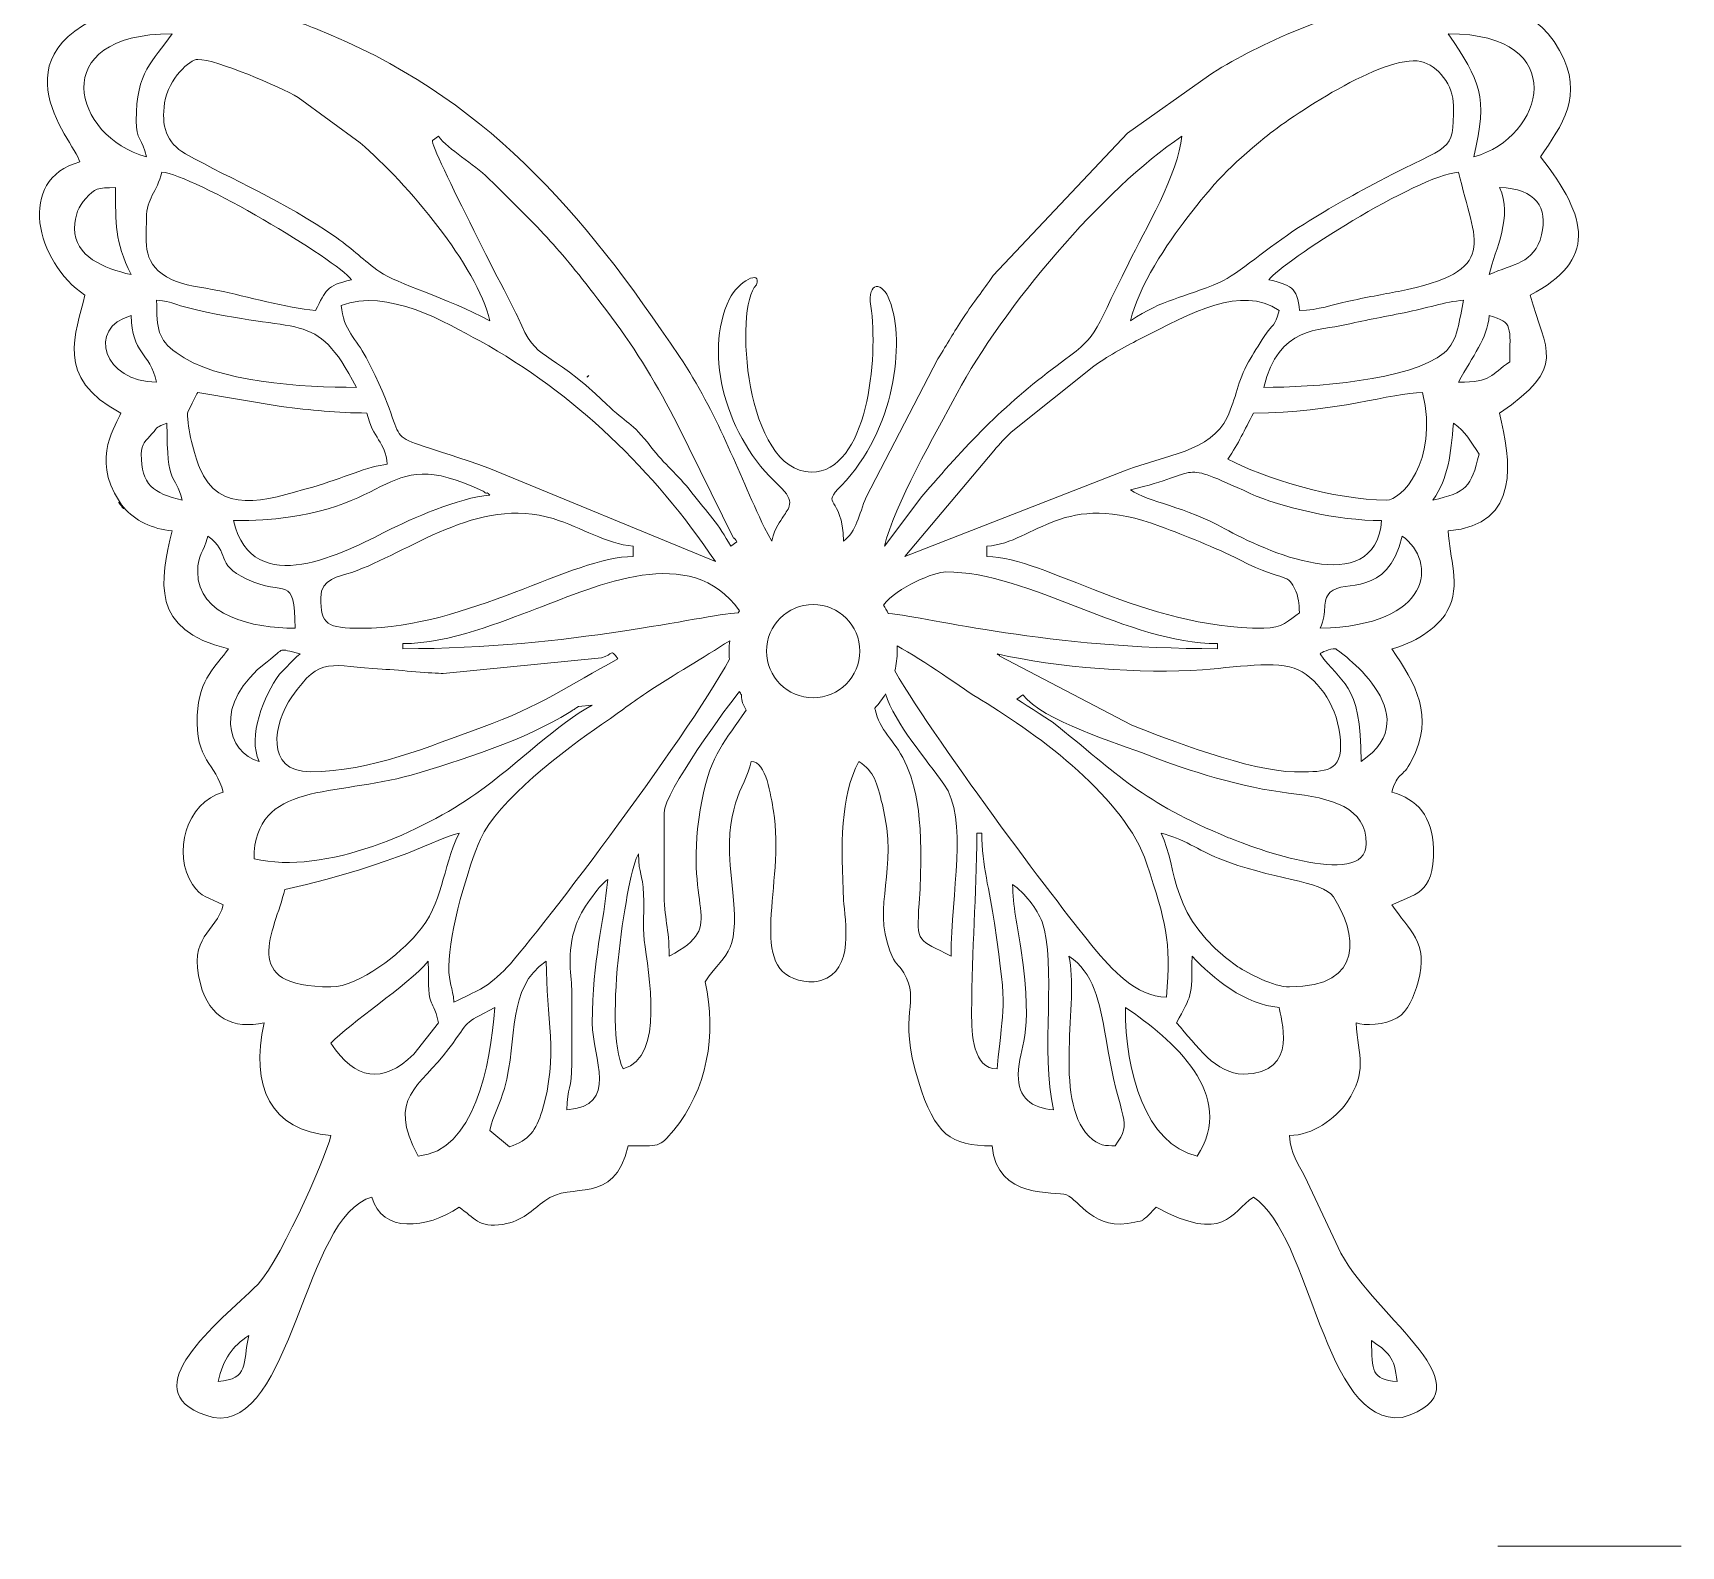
# Model space of a CAD drawing. Header units: centimetres. Extents: x -21.3 to 21.2, y -15.2 to 14.8.
# Drawn here: x 10.57 to 21, y 0 to 9.58 of the extents above; entities that cross this region are included whole.
import ezdxf

# ---------------------------------------------------------------- set-up
doc = ezdxf.new("R2010")
doc.units = ezdxf.units.CM
doc.header["$MEASUREMENT"] = 0
doc.layers.add('layer 1', color=7, linetype='Continuous')

msp = doc.modelspace()

# ---------------------------------------------------------------- linework, layer by layer
at = {"layer": 'layer 1', "color": 250, "lineweight": 9}
for points, knots in [([(10.90074, 7.91634), (10.84447, 7.67482), (10.70385, 7.39474), (11.12775, 7.17044), (11.12775, 7.17044), (11.10858, 7.0986), (10.93196, 6.89508), (11.11891, 6.6103), (11.11891, 6.6103), (11.20403, 6.48062), (11.05342, 6.68283), (11.146, 6.57251), (11.146, 6.57251), (11.21387, 6.49161), (11.33047, 6.43466), (11.45206, 6.42454), (11.45206, 6.42454), (11.3791, 6.11136), (11.3092, 5.79504), (11.8088, 5.67864), (11.8088, 5.67864), (11.73414, 5.56716), (11.6221, 5.49728), (11.61107, 5.25666), (11.61107, 5.25666), (11.59815, 4.975), (11.72763, 4.95311), (11.77637, 4.77059), (11.77637, 4.77059), (11.53813, 4.70698), (11.45386, 4.37951), (11.58119, 4.18644), (11.58119, 4.18644), (11.6362, 4.10302), (11.68624, 4.10481), (11.77637, 4.05712), (11.77637, 4.05712), (11.72958, 3.88193), (11.55078, 3.86075), (11.63142, 3.55716), (11.63142, 3.55716), (11.68966, 3.3379), (11.83923, 3.26959), (12.03581, 3.31122), (12.03581, 3.31122), (11.94209, 2.90893), (12.07898, 2.62924), (12.4574, 2.59775), (12.4574, 2.59775), (12.42229, 2.44702), (12.10618, 1.73684), (11.9683, 1.62952), (11.9683, 1.62952), (11.69848, 1.37612), (11.18208, 0.95269), (11.7115, 0.81408), (11.7115, 0.81408), (12.2101, 0.72941), (12.28471, 2.0932), (12.71684, 2.20858), (12.71684, 2.20858), (12.77839, 1.97809), (13.06246, 2.00598), (13.26816, 2.14373), (13.26816, 2.14373), (13.36422, 2.0794), (13.39322, 2.01037), (13.54452, 2.03571), (13.54452, 2.03571), (13.67174, 2.05701), (13.73146, 2.12636), (13.80999, 2.18564), (13.80999, 2.18564), (13.98068, 2.31454), (14.24755, 2.14306), (14.33837, 2.53289), (14.33837, 2.53289), (14.53244, 2.53289), (14.53426, 2.51859), (14.62777, 2.63265), (14.62777, 2.63265), (14.83384, 2.88396), (14.90249, 3.2373), (14.82483, 3.57066), (14.82483, 3.57066), (14.9677, 3.78403), (15.05015, 3.72618), (14.9918, 4.22393), (14.9918, 4.22393), (14.9368, 4.69308), (15.07314, 4.77817), (15.11669, 4.96517), (15.11669, 4.96517), (15.21327, 4.96517), (15.24082, 4.74678), (15.25711, 4.65153), (15.25711, 4.65153), (15.33582, 4.19142), (15.07205, 3.62973), (15.44918, 3.57536), (15.44918, 3.57536), (15.49927, 3.56813), (15.50873, 3.56632), (15.55683, 3.57974), (15.55683, 3.57974), (15.77398, 3.64035), (15.70832, 3.95843), (15.7014, 4.08828), (15.7014, 4.08828), (15.68294, 4.43506), (15.68059, 4.74378), (15.79774, 4.96517), (15.79774, 4.96517), (15.89809, 4.89797), (15.91101, 4.83398), (15.94634, 4.69215), (15.94634, 4.69215), (16.05225, 4.26692), (15.87907, 4.06208), (15.99423, 3.76716), (15.99423, 3.76716), (16.02968, 3.67638), (16.04719, 3.68467), (16.0817, 3.6272), (16.0817, 3.6272), (16.19378, 3.4406), (16.03651, 3.37953), (16.17422, 2.94181), (16.17422, 2.94181), (16.28128, 2.60152), (16.37492, 2.53289), (16.64093, 2.53289), (16.64093, 2.53289), (16.66955, 2.18882), (17.04296, 2.24815), (17.11167, 2.2219), (17.11167, 2.2219), (17.1908, 2.19168), (17.28363, 1.98919), (17.54388, 2.04879), (17.54388, 2.04879), (17.60826, 2.06353), (17.57979, 2.0567), (17.61394, 2.07831), (17.61394, 2.07831), (17.61592, 2.07957), (17.67381, 2.13908), (17.6787, 2.14373), (17.6787, 2.14373), (18.11613, 1.91227), (18.14615, 2.10899), (18.29487, 2.20858), (18.29487, 2.20858), (18.66538, 1.96049), (18.73701, 0.75587), (19.23536, 0.81408), (19.23536, 0.81408), (19.82348, 0.98515), (19.06207, 1.44444), (18.84846, 1.85412), (18.84846, 1.85412), (18.84846, 1.85412), (18.61944, 2.33856), (18.61944, 2.33856), (18.61944, 2.33856), (18.57488, 2.42668), (18.53219, 2.47403), (18.52189, 2.59775), (18.52189, 2.59775), (18.66889, 2.60102), (18.81229, 2.69993), (18.88932, 2.81406), (18.88932, 2.81406), (19.01501, 3.0003), (18.96128, 3.09728), (18.94349, 3.31122), (18.94349, 3.31122), (18.99604, 3.28951), (19.12816, 3.29921), (19.20298, 3.34265), (19.20298, 3.34265), (19.27461, 3.38424), (19.31019, 3.47697), (19.33602, 3.56973), (19.33602, 3.56973), (19.40684, 3.82409), (19.27833, 3.89609), (19.17049, 4.05712), (19.17049, 4.05712), (19.30001, 4.12566), (19.44181, 4.11488), (19.43345, 4.41342), (19.43345, 4.41342), (19.42778, 4.61597), (19.33036, 4.7279), (19.17049, 4.77059), (19.17049, 4.77059), (19.20622, 4.90437), (19.23542, 4.85276), (19.29532, 4.97009), (19.29532, 4.97009), (19.44186, 5.25711), (19.32173, 5.45279), (19.17049, 5.67864), (19.17049, 5.67864), (19.30132, 5.70912), (19.45875, 5.80534), (19.51913, 5.91378), (19.51913, 5.91378), (19.61481, 6.08561), (19.53104, 6.25357), (19.52723, 6.42454), (19.52723, 6.42454), (19.99343, 6.46333), (19.92101, 6.87227), (19.85153, 7.17044), (19.85153, 7.17044), (20.28839, 7.46298), (20.14095, 7.56118), (20.04612, 7.91634), (20.04612, 7.91634), (20.46718, 8.13912), (20.41704, 8.39998), (20.11098, 8.79196), (20.11098, 8.79196), (20.24493, 8.992), (20.39073, 9.17529), (20.23189, 9.46411), (20.23189, 9.46411), (20.04747, 9.79945), (19.79843, 9.68696), (19.62452, 9.7973), (19.62452, 9.7973), (19.62452, 9.7973), (19.30021, 9.7973), (19.30021, 9.7973), (19.30021, 9.7973), (19.30021, 9.7973), (19.11569, 9.75481), (19.11569, 9.75481), (19.11569, 9.75481), (18.76504, 9.70183), (18.29966, 9.49389), (18.00909, 9.30475), (18.00909, 9.30475), (18.00909, 9.30475), (17.49778, 8.94045), (17.49778, 8.94045), (17.49778, 8.94045), (17.49778, 8.94045), (16.64707, 8.03991), (16.64707, 8.03991), (16.64707, 8.03991), (16.57838, 7.93815), (16.52915, 7.87941), (16.45891, 7.77405), (16.45891, 7.77405), (16.39314, 7.6754), (16.36222, 7.61228), (16.29732, 7.51404), (16.29732, 7.51404), (16.29732, 7.51404), (15.84367, 6.63804), (15.84367, 6.63804), (15.84367, 6.63804), (15.79798, 6.52761), (15.78252, 6.41981), (15.70044, 6.35968), (15.70044, 6.35968), (15.69367, 6.66333), (15.54854, 6.56905), (15.68786, 6.7126), (15.68786, 6.7126), (16.02725, 7.06231), (16.09274, 7.6119), (15.99271, 7.88345), (15.99271, 7.88345), (15.95032, 8.00278), (15.84809, 8.00788), (15.87314, 7.8475), (15.87314, 7.8475), (15.92333, 7.52651), (15.85306, 6.79382), (15.49615, 6.79605), (15.49615, 6.79605), (15.08156, 6.79865), (15.00398, 7.83626), (15.14912, 7.9812), (15.14912, 7.9812), (15.18673, 8.08352), (15.03246, 8.00186), (14.97878, 7.89211), (14.97878, 7.89211), (14.80891, 7.53831), (14.96235, 7.01243), (15.29127, 6.71148), (15.29127, 6.71148), (15.40732, 6.60529), (15.34819, 6.56505), (15.32143, 6.51798), (15.32143, 6.51798), (15.30011, 6.48048), (15.26852, 6.45453), (15.24642, 6.35968), (15.24642, 6.35968), (15.24642, 6.35968), (15.20062, 6.4436), (15.20062, 6.4436), (15.20062, 6.4436), (15.02405, 6.81563), (14.90416, 7.16816), (14.66306, 7.52756), (14.66306, 7.52756), (14.04961, 8.44202), (13.42979, 9.1796), (12.36053, 9.60314), (12.36053, 9.60314), (12.25362, 9.64548), (12.14963, 9.68295), (12.02286, 9.7195), (12.02286, 9.7195), (12.02286, 9.7195), (11.75155, 9.7725), (11.75155, 9.7725), (11.75155, 9.7725), (11.69307, 9.78558), (11.72352, 9.73834), (11.70234, 9.78815), (11.70234, 9.78815), (11.69832, 9.79761), (11.68611, 9.79284), (11.67908, 9.7973), (11.67908, 9.7973), (11.67908, 9.7973), (11.32234, 9.7973), (11.32234, 9.7973), (11.32234, 9.7973), (11.32234, 9.7973), (11.27493, 9.77987), (11.27493, 9.77987), (11.27493, 9.77987), (11.26786, 9.77775), (11.2579, 9.77466), (11.2499, 9.77246), (11.2499, 9.77246), (10.2403, 9.49376), (10.83068, 8.90049), (10.86831, 8.75953), (10.86831, 8.75953), (10.46246, 8.65117), (10.59178, 8.12323), (10.90074, 7.91634)], [0, 0, 0, 0, 0.01123596, 0.01123596, 0.01123596, 0.01123596, 0.02247191, 0.02247191, 0.02247191, 0.02247191, 0.03370787, 0.03370787, 0.03370787, 0.03370787, 0.04494382, 0.04494382, 0.04494382, 0.04494382, 0.05617978, 0.05617978, 0.05617978, 0.05617978, 0.06741573, 0.06741573, 0.06741573, 0.06741573, 0.07865169, 0.07865169, 0.07865169, 0.07865169, 0.08988764, 0.08988764, 0.08988764, 0.08988764, 0.1011236, 0.1011236, 0.1011236, 0.1011236, 0.11235955, 0.11235955, 0.11235955, 0.11235955, 0.12359551, 0.12359551, 0.12359551, 0.12359551, 0.13483146, 0.13483146, 0.13483146, 0.13483146, 0.14606742, 0.14606742, 0.14606742, 0.14606742, 0.15730337, 0.15730337, 0.15730337, 0.15730337, 0.16853933, 0.16853933, 0.16853933, 0.16853933, 0.17977528, 0.17977528, 0.17977528, 0.17977528, 0.19101124, 0.19101124, 0.19101124, 0.19101124, 0.20224719, 0.20224719, 0.20224719, 0.20224719, 0.21348315, 0.21348315, 0.21348315, 0.21348315, 0.2247191, 0.2247191, 0.2247191, 0.2247191, 0.23595506, 0.23595506, 0.23595506, 0.23595506, 0.24719101, 0.24719101, 0.24719101, 0.24719101, 0.25842697, 0.25842697, 0.25842697, 0.25842697, 0.26966292, 0.26966292, 0.26966292, 0.26966292, 0.28089888, 0.28089888, 0.28089888, 0.28089888, 0.29213483, 0.29213483, 0.29213483, 0.29213483, 0.30337079, 0.30337079, 0.30337079, 0.30337079, 0.31460674, 0.31460674, 0.31460674, 0.31460674, 0.3258427, 0.3258427, 0.3258427, 0.3258427, 0.33707865, 0.33707865, 0.33707865, 0.33707865, 0.34831461, 0.34831461, 0.34831461, 0.34831461, 0.35955056, 0.35955056, 0.35955056, 0.35955056, 0.37078652, 0.37078652, 0.37078652, 0.37078652, 0.38202247, 0.38202247, 0.38202247, 0.38202247, 0.39325843, 0.39325843, 0.39325843, 0.39325843, 0.40449438, 0.40449438, 0.40449438, 0.40449438, 0.41573034, 0.41573034, 0.41573034, 0.41573034, 0.42696629, 0.42696629, 0.42696629, 0.42696629, 0.43820225, 0.43820225, 0.43820225, 0.43820225, 0.4494382, 0.4494382, 0.4494382, 0.4494382, 0.46067416, 0.46067416, 0.46067416, 0.46067416, 0.47191011, 0.47191011, 0.47191011, 0.47191011, 0.48314607, 0.48314607, 0.48314607, 0.48314607, 0.49438202, 0.49438202, 0.49438202, 0.49438202, 0.50561798, 0.50561798, 0.50561798, 0.50561798, 0.51685393, 0.51685393, 0.51685393, 0.51685393, 0.52808989, 0.52808989, 0.52808989, 0.52808989, 0.53932584, 0.53932584, 0.53932584, 0.53932584, 0.5505618, 0.5505618, 0.5505618, 0.5505618, 0.56179775, 0.56179775, 0.56179775, 0.56179775, 0.57303371, 0.57303371, 0.57303371, 0.57303371, 0.58426966, 0.58426966, 0.58426966, 0.58426966, 0.59550562, 0.59550562, 0.59550562, 0.59550562, 0.60674157, 0.60674157, 0.60674157, 0.60674157, 0.61797753, 0.61797753, 0.61797753, 0.61797753, 0.62921348, 0.62921348, 0.62921348, 0.62921348, 0.64044944, 0.64044944, 0.64044944, 0.64044944, 0.65168539, 0.65168539, 0.65168539, 0.65168539, 0.66292135, 0.66292135, 0.66292135, 0.66292135, 0.6741573, 0.6741573, 0.6741573, 0.6741573, 0.68539326, 0.68539326, 0.68539326, 0.68539326, 0.69662921, 0.69662921, 0.69662921, 0.69662921, 0.70786517, 0.70786517, 0.70786517, 0.70786517, 0.71910112, 0.71910112, 0.71910112, 0.71910112, 0.73033708, 0.73033708, 0.73033708, 0.73033708, 0.74157303, 0.74157303, 0.74157303, 0.74157303, 0.75280899, 0.75280899, 0.75280899, 0.75280899, 0.76404494, 0.76404494, 0.76404494, 0.76404494, 0.7752809, 0.7752809, 0.7752809, 0.7752809, 0.78651685, 0.78651685, 0.78651685, 0.78651685, 0.79775281, 0.79775281, 0.79775281, 0.79775281, 0.80898876, 0.80898876, 0.80898876, 0.80898876, 0.82022472, 0.82022472, 0.82022472, 0.82022472, 0.83146067, 0.83146067, 0.83146067, 0.83146067, 0.84269663, 0.84269663, 0.84269663, 0.84269663, 0.85393258, 0.85393258, 0.85393258, 0.85393258, 0.86516854, 0.86516854, 0.86516854, 0.86516854, 0.87640449, 0.87640449, 0.87640449, 0.87640449, 0.88764045, 0.88764045, 0.88764045, 0.88764045, 0.8988764, 0.8988764, 0.8988764, 0.8988764, 0.91011236, 0.91011236, 0.91011236, 0.91011236, 0.92134831, 0.92134831, 0.92134831, 0.92134831, 0.93258427, 0.93258427, 0.93258427, 0.93258427, 0.94382022, 0.94382022, 0.94382022, 0.94382022, 0.95505618, 0.95505618, 0.95505618, 0.95505618, 0.96629213, 0.96629213, 0.96629213, 0.96629213, 0.97752809, 0.97752809, 0.97752809, 0.97752809, 1, 1, 1, 1]), ([(11.28991, 8.79196), (10.82725, 8.9155), (10.64412, 9.5703), (11.45206, 9.5703), (11.45206, 9.5703), (11.33001, 9.38804), (11.22505, 9.33709), (11.22505, 9.01897), (11.22505, 9.01897), (11.22505, 8.90116), (11.26352, 8.90522), (11.28991, 8.79196)], [0, 0, 0, 0, 0.25, 0.25, 0.25, 0.25, 0.5, 0.5, 0.5, 0.5, 1, 1, 1, 1]), ([(19.68939, 8.79196), (19.77985, 9.18031), (19.73006, 9.2674), (19.52723, 9.5703), (19.52723, 9.5703), (20.31244, 9.5703), (20.1347, 8.91087), (19.68939, 8.79196)], [0, 0, 0, 0, 0.33333333, 0.33333333, 0.33333333, 0.33333333, 1, 1, 1, 1]), ([(12.49482, 8.27805), (12.13786, 8.52499), (11.84949, 8.63676), (11.53643, 8.81149), (11.53643, 8.81149), (11.41488, 8.87932), (11.38287, 8.98938), (11.40496, 9.13325), (11.40496, 9.13325), (11.42905, 9.2901), (11.56792, 9.40814), (11.61421, 9.40814), (11.61421, 9.40814), (11.73615, 9.40814), (12.12812, 9.23665), (12.24969, 9.16799), (12.24969, 9.16799), (12.24969, 9.16799), (12.64262, 8.87988), (12.64262, 8.87988), (12.64262, 8.87988), (12.94314, 8.61945), (13.38119, 8.10429), (13.46274, 7.75419), (13.46274, 7.75419), (13.18212, 7.90267), (12.87582, 7.98867), (12.7672, 8.06399), (12.7672, 8.06399), (12.66295, 8.13628), (12.59918, 8.20585), (12.49482, 8.27805)], [0, 0, 0, 0, 0.11111111, 0.11111111, 0.11111111, 0.11111111, 0.22222222, 0.22222222, 0.22222222, 0.22222222, 0.33333333, 0.33333333, 0.33333333, 0.33333333, 0.44444444, 0.44444444, 0.44444444, 0.44444444, 0.55555556, 0.55555556, 0.55555556, 0.55555556, 0.66666667, 0.66666667, 0.66666667, 0.66666667, 0.77777778, 0.77777778, 0.77777778, 0.77777778, 1, 1, 1, 1]), ([(17.51655, 7.75419), (17.56808, 7.97539), (17.75179, 8.24567), (17.8729, 8.40318), (17.8729, 8.40318), (18.04857, 8.63167), (18.14034, 8.72761), (18.36705, 8.91437), (18.36705, 8.91437), (18.52022, 9.04056), (19.12028, 9.44562), (19.35341, 9.39478), (19.35341, 9.39478), (19.46359, 9.37075), (19.55966, 9.24409), (19.55966, 9.11627), (19.55966, 9.11627), (19.55966, 8.80412), (19.54976, 8.88375), (19.09464, 8.6408), (19.09464, 8.6408), (18.89116, 8.53218), (18.76601, 8.46312), (18.58034, 8.34434), (18.58034, 8.34434), (18.39017, 8.22268), (18.19512, 8.04736), (18.08299, 7.99851), (18.08299, 7.99851), (17.84261, 7.8938), (17.72619, 7.89457), (17.51655, 7.75419)], [0, 0, 0, 0, 0.11111111, 0.11111111, 0.11111111, 0.11111111, 0.22222222, 0.22222222, 0.22222222, 0.22222222, 0.33333333, 0.33333333, 0.33333333, 0.33333333, 0.44444444, 0.44444444, 0.44444444, 0.44444444, 0.55555556, 0.55555556, 0.55555556, 0.55555556, 0.66666667, 0.66666667, 0.66666667, 0.66666667, 0.77777778, 0.77777778, 0.77777778, 0.77777778, 1, 1, 1, 1]), ([(13.13844, 8.92168), (13.20147, 8.83566), (13.35848, 8.75069), (13.45528, 8.65478), (13.45528, 8.65478), (13.83664, 8.27684), (13.90706, 8.21082), (14.23196, 7.7775), (14.23196, 7.7775), (14.39371, 7.56177), (14.52426, 7.34621), (14.65145, 7.09436), (14.65145, 7.09436), (14.65145, 7.09436), (15.00553, 6.37821), (15.00553, 6.37821), (15.00553, 6.37821), (15.00733, 6.38299), (15.02486, 6.36513), (15.02481, 6.35428), (15.02481, 6.35428), (15.02481, 6.35428), (14.98697, 6.32725), (14.98697, 6.32725), (14.98697, 6.32725), (14.91297, 6.46712), (14.83994, 6.53923), (14.7417, 6.66571), (14.7417, 6.66571), (14.64405, 6.79142), (14.57232, 6.83896), (14.48184, 6.95718), (14.48184, 6.95718), (14.35821, 7.11872), (14.32927, 7.10117), (14.20017, 7.22682), (14.20017, 7.22682), (13.81408, 7.6026), (13.76126, 7.47641), (13.64303, 7.77232), (13.64303, 7.77232), (13.63732, 7.78663), (13.07807, 8.8613), (13.10061, 8.89466), (13.10061, 8.89466), (13.10061, 8.89466), (13.13844, 8.92168), (13.13844, 8.92168)], [0, 0, 0, 0, 0.07692308, 0.07692308, 0.07692308, 0.07692308, 0.15384615, 0.15384615, 0.15384615, 0.15384615, 0.23076923, 0.23076923, 0.23076923, 0.23076923, 0.30769231, 0.30769231, 0.30769231, 0.30769231, 0.38461538, 0.38461538, 0.38461538, 0.38461538, 0.46153846, 0.46153846, 0.46153846, 0.46153846, 0.53846154, 0.53846154, 0.53846154, 0.53846154, 0.61538462, 0.61538462, 0.61538462, 0.61538462, 0.69230769, 0.69230769, 0.69230769, 0.69230769, 0.76923077, 0.76923077, 0.76923077, 0.76923077, 0.84615385, 0.84615385, 0.84615385, 0.84615385, 1, 1, 1, 1]), ([(15.95989, 6.32725), (16.01968, 6.5839), (16.28224, 7.03757), (16.41907, 7.295), (16.41907, 7.295), (16.70478, 7.83248), (17.34603, 8.59033), (17.84085, 8.92168), (17.84085, 8.92168), (17.82185, 8.69337), (17.60465, 8.31851), (17.50612, 8.12134), (17.50612, 8.12134), (17.25847, 7.62574), (17.31951, 7.66891), (17.05302, 7.47181), (17.05302, 7.47181), (16.70987, 7.21801), (16.46669, 6.95896), (16.19679, 6.64166), (16.19679, 6.64166), (16.19679, 6.64166), (15.95989, 6.32725), (15.95989, 6.32725)], [0, 0, 0, 0, 0.14285714, 0.14285714, 0.14285714, 0.14285714, 0.28571429, 0.28571429, 0.28571429, 0.28571429, 0.42857143, 0.42857143, 0.42857143, 0.42857143, 0.57142857, 0.57142857, 0.57142857, 0.57142857, 0.71428571, 0.71428571, 0.71428571, 0.71428571, 1, 1, 1, 1]), ([(11.28991, 8.4028), (11.28991, 8.53262), (11.35675, 8.56397), (11.3872, 8.69467), (11.3872, 8.69467), (11.58974, 8.67781), (12.49517, 8.13914), (12.58712, 8.01363), (12.58712, 8.01363), (12.42125, 7.97498), (12.42844, 7.94818), (12.36011, 7.81905), (12.36011, 7.81905), (12.17519, 7.83444), (11.9268, 7.90981), (11.74119, 7.94603), (11.74119, 7.94603), (11.64862, 7.96411), (11.5196, 7.9801), (11.45193, 8.0135), (11.45193, 8.0135), (11.25738, 8.10954), (11.28991, 8.2348), (11.28991, 8.4028)], [0, 0, 0, 0, 0.14285714, 0.14285714, 0.14285714, 0.14285714, 0.28571429, 0.28571429, 0.28571429, 0.28571429, 0.42857143, 0.42857143, 0.42857143, 0.42857143, 0.57142857, 0.57142857, 0.57142857, 0.57142857, 0.71428571, 0.71428571, 0.71428571, 0.71428571, 1, 1, 1, 1]), ([(18.39217, 8.01363), (18.47521, 8.12697), (19.32805, 8.67269), (19.59209, 8.69467), (19.59209, 8.69467), (19.69638, 8.24701), (19.86234, 8.06876), (19.21126, 7.94043), (19.21126, 7.94043), (19.11653, 7.92176), (19.00431, 7.90155), (18.88656, 7.87597), (18.88656, 7.87597), (18.79501, 7.85608), (18.70922, 7.82177), (18.58675, 7.81905), (18.58675, 7.81905), (18.57442, 7.96719), (18.52397, 7.98292), (18.39217, 8.01363)], [0, 0, 0, 0, 0.16666667, 0.16666667, 0.16666667, 0.16666667, 0.33333333, 0.33333333, 0.33333333, 0.33333333, 0.5, 0.5, 0.5, 0.5, 0.66666667, 0.66666667, 0.66666667, 0.66666667, 1, 1, 1, 1]), ([(10.83588, 8.33793), (10.83588, 8.4242), (10.86258, 8.47925), (10.90567, 8.52759), (10.90567, 8.52759), (10.96474, 8.59386), (10.97796, 8.59476), (11.09533, 8.59738), (11.09533, 8.59738), (11.09533, 8.36428), (11.0872, 8.26576), (11.19262, 8.04606), (11.19262, 8.04606), (11.02023, 8.08622), (10.83588, 8.16129), (10.83588, 8.33793)], [0, 0, 0, 0, 0.2, 0.2, 0.2, 0.2, 0.4, 0.4, 0.4, 0.4, 0.6, 0.6, 0.6, 0.6, 1, 1, 1, 1]), ([(19.78667, 8.04606), (19.82434, 8.20773), (19.93857, 8.416), (19.85153, 8.59738), (19.85153, 8.59738), (20.08238, 8.59224), (20.1602, 8.4679), (20.11767, 8.29797), (20.11767, 8.29797), (20.07081, 8.11065), (19.93453, 8.11701), (19.78667, 8.04606)], [0, 0, 0, 0, 0.25, 0.25, 0.25, 0.25, 0.5, 0.5, 0.5, 0.5, 1, 1, 1, 1]), ([(13.46687, 6.81783), (12.64605, 7.11449), (13.034, 6.85114), (12.67972, 7.52248), (12.67972, 7.52248), (12.61849, 7.63852), (12.53529, 7.69488), (12.52227, 7.85147), (12.52227, 7.85147), (12.81096, 7.96354), (13.18887, 7.74283), (13.39977, 7.62636), (13.39977, 7.62636), (13.99741, 7.29629), (14.50399, 6.80593), (14.88968, 6.22996), (14.88968, 6.22996), (14.88968, 6.22996), (13.46687, 6.81783), (13.46687, 6.81783)], [0, 0, 0, 0, 0.16666667, 0.16666667, 0.16666667, 0.16666667, 0.33333333, 0.33333333, 0.33333333, 0.33333333, 0.5, 0.5, 0.5, 0.5, 0.66666667, 0.66666667, 0.66666667, 0.66666667, 1, 1, 1, 1]), ([(16.65268, 6.93167), (16.69404, 6.98049), (16.71621, 7.0082), (16.76243, 7.04894), (16.76243, 7.04894), (16.76243, 7.04894), (17.28481, 7.46704), (17.28481, 7.46704), (17.28481, 7.46704), (17.3586, 7.52199), (17.47874, 7.5892), (17.57009, 7.63578), (17.57009, 7.63578), (17.90858, 7.80838), (18.21453, 7.98143), (18.45703, 7.81905), (18.45703, 7.81905), (18.4275, 7.70845), (18.42077, 7.745), (18.36204, 7.65459), (18.36204, 7.65459), (18.32991, 7.60512), (18.28983, 7.54037), (18.26327, 7.49392), (18.26327, 7.49392), (18.19183, 7.36896), (18.18697, 7.26789), (18.12825, 7.14248), (18.12825, 7.14248), (18.02838, 6.92916), (17.7323, 6.90031), (17.48879, 6.80903), (17.48879, 6.80903), (17.48879, 6.80903), (16.08961, 6.26238), (16.08961, 6.26238), (16.08961, 6.26238), (16.08961, 6.26238), (16.65268, 6.93167), (16.65268, 6.93167)], [0, 0, 0, 0, 0.09090909, 0.09090909, 0.09090909, 0.09090909, 0.18181818, 0.18181818, 0.18181818, 0.18181818, 0.27272727, 0.27272727, 0.27272727, 0.27272727, 0.36363636, 0.36363636, 0.36363636, 0.36363636, 0.45454545, 0.45454545, 0.45454545, 0.45454545, 0.54545455, 0.54545455, 0.54545455, 0.54545455, 0.63636364, 0.63636364, 0.63636364, 0.63636364, 0.72727273, 0.72727273, 0.72727273, 0.72727273, 0.81818182, 0.81818182, 0.81818182, 0.81818182, 1, 1, 1, 1]), ([(11.35477, 7.88391), (11.46811, 7.87448), (11.43347, 7.86684), (11.5383, 7.84042), (11.5383, 7.84042), (12.28251, 7.65293), (12.34886, 7.84417), (12.61956, 7.33259), (12.61956, 7.33259), (12.28324, 7.33259), (11.72962, 7.36338), (11.47748, 7.5526), (11.47748, 7.5526), (11.36422, 7.63759), (11.35477, 7.69706), (11.35477, 7.88391)], [0, 0, 0, 0, 0.2, 0.2, 0.2, 0.2, 0.4, 0.4, 0.4, 0.4, 0.6, 0.6, 0.6, 0.6, 1, 1, 1, 1]), ([(18.35974, 7.33259), (18.45055, 7.72242), (18.71745, 7.69167), (18.87236, 7.72802), (18.87236, 7.72802), (18.98217, 7.75378), (19.11347, 7.7786), (19.24898, 7.80542), (19.24898, 7.80542), (19.38855, 7.83303), (19.50324, 7.87381), (19.62452, 7.88391), (19.62452, 7.88391), (19.59598, 7.7614), (19.59071, 7.62673), (19.50214, 7.55226), (19.50214, 7.55226), (19.28983, 7.37379), (18.66006, 7.33259), (18.35974, 7.33259)], [0, 0, 0, 0, 0.16666667, 0.16666667, 0.16666667, 0.16666667, 0.33333333, 0.33333333, 0.33333333, 0.33333333, 0.5, 0.5, 0.5, 0.5, 0.66666667, 0.66666667, 0.66666667, 0.66666667, 1, 1, 1, 1]), ([(11.19262, 7.78662), (11.198, 7.54477), (11.30959, 7.55896), (11.35477, 7.36502), (11.35477, 7.36502), (11.02002, 7.36502), (10.90969, 7.71107), (11.19262, 7.78662)], [0, 0, 0, 0, 0.33333333, 0.33333333, 0.33333333, 0.33333333, 1, 1, 1, 1]), ([(19.59209, 7.36502), (19.68245, 7.53579), (19.77429, 7.63785), (19.78667, 7.78662), (19.78667, 7.78662), (19.94077, 7.74547), (19.9164, 7.71398), (19.9164, 7.49474), (19.9164, 7.49474), (19.7952, 7.41358), (19.80587, 7.36502), (19.59209, 7.36502)], [0, 0, 0, 0, 0.25, 0.25, 0.25, 0.25, 0.5, 0.5, 0.5, 0.5, 1, 1, 1, 1]), ([(14.07893, 7.39746), (14.07893, 7.39746), (14.08861, 7.40712), (14.08861, 7.40712), (14.08861, 7.40712), (14.08796, 7.40649), (14.0757, 7.40067), (14.07893, 7.39746)], [0, 0, 0, 0, 0.33333333, 0.33333333, 0.33333333, 0.33333333, 1, 1, 1, 1]), ([(12.81414, 6.84613), (12.69833, 6.8365), (12.5255, 6.75433), (12.34212, 6.70197), (12.34212, 6.70197), (12.0307, 6.61303), (11.7536, 6.52105), (11.62579, 6.82528), (11.62579, 6.82528), (11.59216, 6.90532), (11.54935, 7.07265), (11.54935, 7.17044), (11.54935, 7.17044), (11.54935, 7.17419), (11.60723, 7.28695), (11.61421, 7.30016), (11.61421, 7.30016), (11.61421, 7.30016), (12.14196, 7.21172), (12.14196, 7.21172), (12.14196, 7.21172), (12.33001, 7.18885), (12.49908, 7.17044), (12.68441, 7.17044), (12.68441, 7.17044), (12.72288, 7.00532), (12.80187, 6.99352), (12.81414, 6.84613)], [0, 0, 0, 0, 0.125, 0.125, 0.125, 0.125, 0.25, 0.25, 0.25, 0.25, 0.375, 0.375, 0.375, 0.375, 0.5, 0.5, 0.5, 0.5, 0.625, 0.625, 0.625, 0.625, 0.75, 0.75, 0.75, 0.75, 1, 1, 1, 1]), ([(18.29487, 7.17044), (18.81407, 7.17044), (19.16949, 7.30016), (19.36508, 7.30016), (19.36508, 7.30016), (19.46927, 6.85293), (19.22299, 6.61912), (19.13806, 6.61912), (19.13806, 6.61912), (18.80263, 6.61912), (18.35319, 6.76191), (18.13272, 6.87856), (18.13272, 6.87856), (18.20224, 6.98239), (18.23556, 7.05834), (18.29487, 7.17044)], [0, 0, 0, 0, 0.2, 0.2, 0.2, 0.2, 0.4, 0.4, 0.4, 0.4, 0.6, 0.6, 0.6, 0.6, 1, 1, 1, 1]), ([(11.25747, 6.911), (11.25747, 6.97633), (11.28615, 6.99462), (11.32479, 7.03827), (11.32479, 7.03827), (11.36682, 7.08574), (11.34899, 7.08001), (11.41963, 7.10558), (11.41963, 7.10558), (11.41963, 6.68848), (11.46872, 6.79965), (11.51692, 6.61912), (11.51692, 6.61912), (11.33198, 6.66221), (11.25747, 6.71629), (11.25747, 6.911)], [0, 0, 0, 0, 0.2, 0.2, 0.2, 0.2, 0.4, 0.4, 0.4, 0.4, 0.6, 0.6, 0.6, 0.6, 1, 1, 1, 1]), ([(19.42994, 6.61912), (19.52949, 6.7678), (19.54281, 6.90306), (19.55966, 7.10558), (19.55966, 7.10558), (19.64054, 7.05142), (19.66861, 6.99045), (19.72181, 6.911), (19.72181, 6.911), (19.67243, 6.69904), (19.64191, 6.66851), (19.42994, 6.61912)], [0, 0, 0, 0, 0.25, 0.25, 0.25, 0.25, 0.5, 0.5, 0.5, 0.5, 1, 1, 1, 1]), ([(11.84122, 6.4894), (12.90335, 6.4894), (12.73461, 7.00197), (13.42145, 6.67512), (13.42145, 6.67512), (13.42606, 6.67292), (13.43894, 6.65712), (13.4422, 6.66342), (13.4422, 6.66342), (13.44544, 6.6697), (13.45625, 6.65607), (13.46274, 6.65156), (13.46274, 6.65156), (13.26736, 6.63529), (12.96076, 6.49899), (12.81402, 6.42466), (12.81402, 6.42466), (12.55082, 6.29133), (11.96107, 5.97498), (11.84122, 6.4894)], [0, 0, 0, 0, 0.16666667, 0.16666667, 0.16666667, 0.16666667, 0.33333333, 0.33333333, 0.33333333, 0.33333333, 0.5, 0.5, 0.5, 0.5, 0.66666667, 0.66666667, 0.66666667, 0.66666667, 1, 1, 1, 1]), ([(17.51655, 6.68398), (17.99168, 6.79468), (17.80163, 6.87643), (18.27279, 6.66191), (18.27279, 6.66191), (18.46931, 6.57242), (18.82907, 6.4894), (19.10564, 6.4894), (19.10564, 6.4894), (19.06301, 5.97715), (18.3578, 6.30119), (18.11377, 6.43802), (18.11377, 6.43802), (17.86455, 6.57777), (17.6284, 6.60626), (17.51655, 6.68398)], [0, 0, 0, 0, 0.2, 0.2, 0.2, 0.2, 0.4, 0.4, 0.4, 0.4, 0.6, 0.6, 0.6, 0.6, 1, 1, 1, 1]), ([(16.60849, 6.32725), (16.92368, 6.35348), (17.08587, 6.68878), (17.70671, 6.45256), (17.70671, 6.45256), (17.86522, 6.39224), (18.04877, 6.32248), (18.20855, 6.24092), (18.20855, 6.24092), (18.51024, 6.08694), (18.50944, 6.16834), (18.56196, 6.04301), (18.56196, 6.04301), (18.58006, 5.99981), (18.5811, 5.97356), (18.58675, 5.90565), (18.58675, 5.90565), (18.51649, 5.85861), (18.47879, 5.80837), (18.35974, 5.80837), (18.35974, 5.80837), (17.58788, 5.80837), (16.98883, 6.25392), (16.60849, 6.26238), (16.60849, 6.26238), (16.60849, 6.26238), (16.60849, 6.32725), (16.60849, 6.32725)], [0, 0, 0, 0, 0.125, 0.125, 0.125, 0.125, 0.25, 0.25, 0.25, 0.25, 0.375, 0.375, 0.375, 0.375, 0.5, 0.5, 0.5, 0.5, 0.625, 0.625, 0.625, 0.625, 0.75, 0.75, 0.75, 0.75, 1, 1, 1, 1]), ([(12.39255, 6.00294), (12.39255, 6.12204), (12.50733, 6.13366), (12.59021, 6.16201), (12.59021, 6.16201), (12.94706, 6.28408), (13.38506, 6.64911), (13.86374, 6.50209), (13.86374, 6.50209), (14.04695, 6.44582), (14.19772, 6.34165), (14.3708, 6.32725), (14.3708, 6.32725), (14.3708, 6.32725), (14.3708, 6.26238), (14.3708, 6.26238), (14.3708, 6.26238), (13.98685, 6.26238), (13.31841, 5.80837), (12.65199, 5.80837), (12.65199, 5.80837), (12.43252, 5.80837), (12.39255, 5.83034), (12.39255, 6.00294)], [0, 0, 0, 0, 0.14285714, 0.14285714, 0.14285714, 0.14285714, 0.28571429, 0.28571429, 0.28571429, 0.28571429, 0.42857143, 0.42857143, 0.42857143, 0.42857143, 0.57142857, 0.57142857, 0.57142857, 0.57142857, 0.71428571, 0.71428571, 0.71428571, 0.71428571, 1, 1, 1, 1]), ([(11.61421, 6.1651), (11.61421, 6.28291), (11.65268, 6.27885), (11.67908, 6.39211), (11.67908, 6.39211), (11.82796, 6.28303), (11.71543, 6.21826), (11.92473, 6.11887), (11.92473, 6.11887), (12.17021, 6.00233), (12.23039, 6.15755), (12.23039, 5.80837), (12.23039, 5.80837), (11.96196, 5.80837), (11.61421, 5.88722), (11.61421, 6.1651)], [0, 0, 0, 0, 0.2, 0.2, 0.2, 0.2, 0.4, 0.4, 0.4, 0.4, 0.6, 0.6, 0.6, 0.6, 1, 1, 1, 1]), ([(18.71647, 5.80837), (18.76773, 5.91519), (18.72083, 5.97704), (18.78043, 6.03628), (18.78043, 6.03628), (18.86861, 6.12392), (19.1422, 5.99223), (19.23536, 6.39211), (19.23536, 6.39211), (19.4592, 6.2281), (19.42744, 5.8242), (18.71647, 5.80837)], [0, 0, 0, 0, 0.25, 0.25, 0.25, 0.25, 0.5, 0.5, 0.5, 0.5, 1, 1, 1, 1]), ([(15.03468, 5.90517), (15.03713, 5.90996), (15.03965, 5.91471), (15.04224, 5.91941), (15.04224, 5.91941), (14.73245, 6.35801), (14.13689, 6.07377), (13.75952, 5.93318), (13.75952, 5.93318), (13.54066, 5.85165), (13.2122, 5.71107), (12.91143, 5.71107), (12.91143, 5.71107), (12.91143, 5.71107), (12.91143, 5.67864), (12.91143, 5.67864), (12.91143, 5.67864), (13.98462, 5.67864), (14.80383, 5.89407), (15.03468, 5.90517)], [0, 0, 0, 0, 0.16666667, 0.16666667, 0.16666667, 0.16666667, 0.33333333, 0.33333333, 0.33333333, 0.33333333, 0.5, 0.5, 0.5, 0.5, 0.66666667, 0.66666667, 0.66666667, 0.66666667, 1, 1, 1, 1]), ([(15.95316, 5.95543), (15.96439, 5.93835), (15.97467, 5.9206), (15.98391, 5.90222), (15.98391, 5.90222), (16.26013, 5.87393), (16.98937, 5.67864), (18.06786, 5.67864), (18.06786, 5.67864), (18.06786, 5.67864), (18.06786, 5.71107), (18.06786, 5.71107), (18.06786, 5.71107), (17.49512, 5.71107), (16.88083, 6.1651), (16.34905, 6.1651), (16.34905, 6.1651), (16.27925, 6.1651), (16.0371, 6.06717), (15.95316, 5.95543)], [0, 0, 0, 0, 0.16666667, 0.16666667, 0.16666667, 0.16666667, 0.33333333, 0.33333333, 0.33333333, 0.33333333, 0.5, 0.5, 0.5, 0.5, 0.66666667, 0.66666667, 0.66666667, 0.66666667, 1, 1, 1, 1]), ([(15.50856, 5.95869), (15.67146, 5.95869), (15.80356, 5.82659), (15.80356, 5.66369), (15.80356, 5.66369), (15.80356, 5.50079), (15.67146, 5.36869), (15.50856, 5.36869), (15.50856, 5.36869), (15.34566, 5.36869), (15.21356, 5.50079), (15.21356, 5.66369), (15.21356, 5.66369), (15.21356, 5.82659), (15.34566, 5.95869), (15.50856, 5.95869)], [0, 0, 0, 0, 0.2, 0.2, 0.2, 0.2, 0.4, 0.4, 0.4, 0.4, 0.6, 0.6, 0.6, 0.6, 1, 1, 1, 1]), ([(12.00337, 4.96517), (11.80176, 5.01901), (11.70421, 5.33036), (12.05415, 5.59663), (12.05415, 5.59663), (12.17524, 5.68878), (12.1107, 5.68165), (12.26282, 5.64621), (12.26282, 5.64621), (12.25702, 5.64117), (12.24834, 5.63485), (12.24473, 5.63186), (12.24473, 5.63186), (12.24473, 5.63186), (12.13167, 5.51792), (12.13167, 5.51792), (12.13167, 5.51792), (12.0329, 5.38269), (11.92846, 5.12131), (12.00337, 4.96517)], [0, 0, 0, 0, 0.16666667, 0.16666667, 0.16666667, 0.16666667, 0.33333333, 0.33333333, 0.33333333, 0.33333333, 0.5, 0.5, 0.5, 0.5, 0.66666667, 0.66666667, 0.66666667, 0.66666667, 1, 1, 1, 1]), ([(12.32768, 4.90031), (12.03531, 4.90031), (12.09526, 5.20804), (12.21021, 5.37452), (12.21021, 5.37452), (12.39498, 5.64213), (12.45392, 5.56578), (12.78194, 5.54923), (12.78194, 5.54923), (12.90381, 5.54308), (13.10135, 5.52095), (13.16784, 5.52293), (13.16784, 5.52293), (13.16784, 5.52293), (14.16853, 5.62147), (14.16853, 5.62147), (14.16853, 5.62147), (14.24722, 5.63764), (14.2213, 5.68686), (14.2735, 5.61378), (14.2735, 5.61378), (13.96415, 5.45009), (13.78102, 5.31192), (13.41002, 5.18005), (13.41002, 5.18005), (13.07853, 5.06221), (12.7117, 4.90031), (12.32768, 4.90031)], [0, 0, 0, 0, 0.125, 0.125, 0.125, 0.125, 0.25, 0.25, 0.25, 0.25, 0.375, 0.375, 0.375, 0.375, 0.5, 0.5, 0.5, 0.5, 0.625, 0.625, 0.625, 0.625, 0.75, 0.75, 0.75, 0.75, 1, 1, 1, 1]), ([(14.97927, 5.61241), (14.97766, 5.62929), (14.97679, 5.64639), (14.97679, 5.66369), (14.97679, 5.66369), (14.97679, 5.68591), (14.97817, 5.7078), (14.98082, 5.7293), (14.98082, 5.7293), (14.80886, 5.61842), (14.63533, 5.51985), (14.45501, 5.39985), (14.45501, 5.39985), (14.34157, 5.32437), (14.27679, 5.27126), (14.16968, 5.19872), (14.16968, 5.19872), (13.94231, 5.04475), (13.50681, 4.71121), (13.40291, 4.47369), (13.40291, 4.47369), (13.33096, 4.30919), (13.2033, 3.88718), (13.2033, 3.66795), (13.2033, 3.66795), (13.2033, 3.55615), (13.22729, 3.54239), (13.23574, 3.44094), (13.23574, 3.44094), (13.38634, 3.52063), (13.42766, 3.51806), (13.55301, 3.64255), (13.55301, 3.64255), (13.71541, 3.80385), (14.69728, 5.09539), (14.97927, 5.61241)], [0, 0, 0, 0, 0.1, 0.1, 0.1, 0.1, 0.2, 0.2, 0.2, 0.2, 0.3, 0.3, 0.3, 0.3, 0.4, 0.4, 0.4, 0.4, 0.5, 0.5, 0.5, 0.5, 0.6, 0.6, 0.6, 0.6, 0.7, 0.7, 0.7, 0.7, 0.8, 0.8, 0.8, 0.8, 1, 1, 1, 1]), ([(16.03928, 5.6967), (16.03995, 5.68578), (16.04033, 5.67478), (16.04033, 5.66369), (16.04033, 5.66369), (16.04033, 5.62081), (16.03523, 5.57912), (16.02563, 5.53918), (16.02563, 5.53918), (16.31142, 5.04549), (17.10635, 4.00034), (17.28138, 3.78952), (17.28138, 3.78952), (17.3967, 3.65059), (17.54914, 3.4777), (17.74356, 3.47337), (17.74356, 3.47337), (17.77432, 3.84302), (17.74097, 3.94483), (17.6183, 4.32103), (17.6183, 4.32103), (17.48586, 4.72717), (16.94298, 5.13095), (16.57421, 5.35248), (16.57421, 5.35248), (16.45738, 5.42267), (16.20885, 5.60711), (16.03928, 5.6967)], [0, 0, 0, 0, 0.125, 0.125, 0.125, 0.125, 0.25, 0.25, 0.25, 0.25, 0.375, 0.375, 0.375, 0.375, 0.5, 0.5, 0.5, 0.5, 0.625, 0.625, 0.625, 0.625, 0.75, 0.75, 0.75, 0.75, 1, 1, 1, 1]), ([(18.84619, 5.06246), (18.84619, 4.88642), (18.71945, 4.90031), (18.55431, 4.90031), (18.55431, 4.90031), (18.28254, 4.90031), (17.74215, 5.10814), (17.52115, 5.19679), (17.52115, 5.19679), (17.52115, 5.19679), (16.69059, 5.63103), (16.69059, 5.63103), (16.69059, 5.63103), (16.68792, 5.64073), (16.67913, 5.64118), (16.67336, 5.64621), (16.67336, 5.64621), (17.04352, 5.55997), (17.59551, 5.51706), (17.97126, 5.54601), (17.97126, 5.54601), (18.24017, 5.56672), (18.47913, 5.60948), (18.603, 5.53317), (18.603, 5.53317), (18.73832, 5.44981), (18.84619, 5.26546), (18.84619, 5.06246)], [0, 0, 0, 0, 0.125, 0.125, 0.125, 0.125, 0.25, 0.25, 0.25, 0.25, 0.375, 0.375, 0.375, 0.375, 0.5, 0.5, 0.5, 0.5, 0.625, 0.625, 0.625, 0.625, 0.75, 0.75, 0.75, 0.75, 1, 1, 1, 1]), ([(18.97592, 4.96517), (18.97592, 5.47942), (18.8436, 5.45635), (18.71647, 5.64621), (18.71647, 5.64621), (18.72413, 5.65556), (18.77591, 5.67864), (18.81376, 5.67864), (18.81376, 5.67864), (18.81526, 5.67864), (19.4228, 5.26442), (18.97592, 4.96517)], [0, 0, 0, 0, 0.25, 0.25, 0.25, 0.25, 0.5, 0.5, 0.5, 0.5, 1, 1, 1, 1]), ([(11.97094, 4.349), (11.97094, 4.84142), (12.48863, 4.74285), (12.96504, 4.87913), (12.96504, 4.87913), (13.26419, 4.9647), (13.69908, 5.10783), (13.96379, 5.27488), (13.96379, 5.27488), (13.99611, 5.29527), (13.99642, 5.29508), (14.02291, 5.31306), (14.02291, 5.31306), (14.02291, 5.31306), (14.11136, 5.32191), (14.11136, 5.32191), (14.11136, 5.32191), (13.8907, 5.20515), (13.65227, 4.95803), (13.37491, 4.76113), (13.37491, 4.76113), (13.04412, 4.52631), (12.42628, 4.24291), (11.97094, 4.349)], [0, 0, 0, 0, 0.14285714, 0.14285714, 0.14285714, 0.14285714, 0.28571429, 0.28571429, 0.28571429, 0.28571429, 0.42857143, 0.42857143, 0.42857143, 0.42857143, 0.57142857, 0.57142857, 0.57142857, 0.57142857, 0.71428571, 0.71428571, 0.71428571, 0.71428571, 1, 1, 1, 1]), ([(15.05444, 5.38691), (15.05017, 5.39391), (15.04606, 5.40102), (15.04211, 5.40822), (15.04211, 5.40822), (14.97201, 5.32266), (14.56538, 4.76834), (14.56538, 4.64087), (14.56538, 4.64087), (14.56538, 4.64087), (14.56538, 4.15441), (14.56538, 4.15441), (14.56538, 4.15441), (14.56538, 3.95712), (14.59781, 3.91784), (14.59781, 3.73282), (14.59781, 3.73282), (14.9884, 3.93948), (14.66543, 4.00959), (14.80583, 4.72471), (14.80583, 4.72471), (14.86352, 5.0185), (14.95298, 5.09343), (15.08427, 5.28947), (15.08427, 5.28947), (15.05914, 5.34014), (15.0587, 5.33379), (15.05444, 5.38691)], [0, 0, 0, 0, 0.125, 0.125, 0.125, 0.125, 0.25, 0.25, 0.25, 0.25, 0.375, 0.375, 0.375, 0.375, 0.5, 0.5, 0.5, 0.5, 0.625, 0.625, 0.625, 0.625, 0.75, 0.75, 0.75, 0.75, 1, 1, 1, 1]), ([(15.96675, 5.39374), (15.94728, 5.36077), (15.92435, 5.33009), (15.89847, 5.30218), (15.89847, 5.30218), (15.89894, 5.29959), (15.89945, 5.29702), (15.90002, 5.29447), (15.90002, 5.29447), (15.96054, 5.02182), (16.25063, 5.09418), (16.17917, 4.06711), (16.17917, 4.06711), (16.161, 3.80598), (16.17346, 3.84289), (16.38148, 3.73282), (16.38148, 3.73282), (16.38148, 4.13256), (16.49183, 4.60278), (16.33619, 4.82259), (16.33619, 4.82259), (16.22967, 4.973), (16.02351, 5.20664), (15.96675, 5.39374)], [0, 0, 0, 0, 0.14285714, 0.14285714, 0.14285714, 0.14285714, 0.28571429, 0.28571429, 0.28571429, 0.28571429, 0.42857143, 0.42857143, 0.42857143, 0.42857143, 0.57142857, 0.57142857, 0.57142857, 0.57142857, 0.71428571, 0.71428571, 0.71428571, 0.71428571, 1, 1, 1, 1]), ([(19.00834, 4.44628), (19.00834, 4.1383), (18.2244, 4.44693), (18.13696, 4.48295), (18.13696, 4.48295), (17.57931, 4.71267), (17.45276, 4.87432), (17.02053, 5.21505), (17.02053, 5.21505), (16.99307, 5.2367), (16.80224, 5.3535), (16.79767, 5.35974), (16.79767, 5.35974), (16.79767, 5.35974), (16.8355, 5.38676), (16.8355, 5.38676), (16.8355, 5.38676), (16.95406, 5.22495), (17.44544, 5.07758), (17.62333, 5.00711), (17.62333, 5.00711), (17.87854, 4.90599), (18.23523, 4.79727), (18.51656, 4.76526), (18.51656, 4.76526), (18.79371, 4.73373), (19.00834, 4.67415), (19.00834, 4.44628)], [0, 0, 0, 0, 0.125, 0.125, 0.125, 0.125, 0.25, 0.25, 0.25, 0.25, 0.375, 0.375, 0.375, 0.375, 0.5, 0.5, 0.5, 0.5, 0.625, 0.625, 0.625, 0.625, 0.75, 0.75, 0.75, 0.75, 1, 1, 1, 1]), ([(12.16553, 4.15441), (12.92915, 4.33231), (13.10795, 4.47382), (13.26816, 4.51114), (13.26816, 4.51114), (13.15452, 4.27429), (13.17551, 4.07864), (12.99981, 3.87144), (12.99981, 3.87144), (12.90482, 3.75944), (12.63897, 3.53823), (12.4574, 3.53823), (12.4574, 3.53823), (11.86159, 3.53823), (12.10323, 3.88701), (12.16553, 4.15441)], [0, 0, 0, 0, 0.2, 0.2, 0.2, 0.2, 0.4, 0.4, 0.4, 0.4, 0.6, 0.6, 0.6, 0.6, 1, 1, 1, 1]), ([(16.51121, 3.37608), (16.51121, 3.7961), (16.54364, 4.09428), (16.54364, 4.51114), (16.54364, 4.51114), (16.54364, 4.51114), (16.57606, 4.51114), (16.57606, 4.51114), (16.57606, 4.51114), (16.57606, 4.30928), (16.62527, 4.1504), (16.6553, 3.94178), (16.6553, 3.94178), (16.7425, 3.33629), (16.7105, 3.46565), (16.67336, 3.01935), (16.67336, 3.01935), (16.51907, 3.01935), (16.51121, 3.23944), (16.51121, 3.37608)], [0, 0, 0, 0, 0.16666667, 0.16666667, 0.16666667, 0.16666667, 0.33333333, 0.33333333, 0.33333333, 0.33333333, 0.5, 0.5, 0.5, 0.5, 0.66666667, 0.66666667, 0.66666667, 0.66666667, 1, 1, 1, 1]), ([(18.52189, 3.53823), (18.42295, 3.53823), (18.25542, 3.62548), (18.1962, 3.66656), (18.1962, 3.66656), (17.7505, 3.97574), (17.82148, 4.28114), (17.71112, 4.51114), (17.71112, 4.51114), (17.84354, 4.4803), (17.95369, 4.40136), (18.07177, 4.35289), (18.07177, 4.35289), (18.40051, 4.21798), (18.73437, 4.211), (18.80062, 4.10883), (18.80062, 4.10883), (18.94673, 3.8835), (19.00681, 3.53823), (18.52189, 3.53823)], [0, 0, 0, 0, 0.16666667, 0.16666667, 0.16666667, 0.16666667, 0.33333333, 0.33333333, 0.33333333, 0.33333333, 0.5, 0.5, 0.5, 0.5, 0.66666667, 0.66666667, 0.66666667, 0.66666667, 1, 1, 1, 1]), ([(14.30593, 3.01935), (14.17515, 3.29193), (14.33578, 4.27512), (14.40322, 4.38142), (14.40322, 4.38142), (14.40638, 4.23954), (14.42868, 4.26742), (14.43573, 4.12205), (14.43573, 4.12205), (14.44037, 4.02641), (14.42974, 3.93112), (14.44041, 3.83486), (14.44041, 3.83486), (14.4632, 3.62908), (14.57383, 3.09086), (14.30593, 3.01935)], [0, 0, 0, 0, 0.2, 0.2, 0.2, 0.2, 0.4, 0.4, 0.4, 0.4, 0.6, 0.6, 0.6, 0.6, 1, 1, 1, 1]), ([(13.98163, 3.5058), (13.98163, 3.59777), (13.94356, 3.74822), (14.00858, 3.9328), (14.00858, 3.9328), (14.03868, 4.0182), (14.14704, 4.17413), (14.20865, 4.21927), (14.20865, 4.21927), (14.18494, 3.93436), (14.11136, 3.7174), (14.11136, 3.31122), (14.11136, 3.31122), (14.11136, 3.0811), (14.28427, 2.78779), (13.9492, 2.75991), (13.9492, 2.75991), (13.95247, 2.90656), (13.98163, 2.88878), (13.98163, 3.05178), (13.98163, 3.05178), (13.98163, 3.05178), (13.98163, 3.5058), (13.98163, 3.5058)], [0, 0, 0, 0, 0.14285714, 0.14285714, 0.14285714, 0.14285714, 0.28571429, 0.28571429, 0.28571429, 0.28571429, 0.42857143, 0.42857143, 0.42857143, 0.42857143, 0.57142857, 0.57142857, 0.57142857, 0.57142857, 0.71428571, 0.71428571, 0.71428571, 0.71428571, 1, 1, 1, 1]), ([(16.95659, 3.95119), (17.05085, 3.68864), (16.94516, 3.12448), (17.03009, 2.75991), (17.03009, 2.75991), (16.88999, 2.77156), (16.80527, 2.83732), (16.80668, 2.9819), (16.80668, 2.9819), (16.80868, 3.18525), (16.90964, 3.17545), (16.82254, 3.78471), (16.82254, 3.78471), (16.80314, 3.92037), (16.77065, 4.05459), (16.77065, 4.18684), (16.77065, 4.18684), (16.84385, 4.13782), (16.92885, 4.02848), (16.95659, 3.95119)], [0, 0, 0, 0, 0.16666667, 0.16666667, 0.16666667, 0.16666667, 0.33333333, 0.33333333, 0.33333333, 0.33333333, 0.5, 0.5, 0.5, 0.5, 0.66666667, 0.66666667, 0.66666667, 0.66666667, 1, 1, 1, 1]), ([(12.4574, 3.1815), (12.57785, 3.31109), (12.93808, 3.54432), (13.07358, 3.70038), (13.07358, 3.70038), (13.07358, 3.35167), (13.09254, 3.50826), (13.13844, 3.31122), (13.13844, 3.31122), (13.13844, 3.31122), (12.98095, 3.11198), (12.98095, 3.11198), (12.98095, 3.11198), (12.78201, 2.9196), (12.61196, 2.95069), (12.4574, 3.1815)], [0, 0, 0, 0, 0.2, 0.2, 0.2, 0.2, 0.4, 0.4, 0.4, 0.4, 0.6, 0.6, 0.6, 0.6, 1, 1, 1, 1]), ([(13.46274, 2.63018), (13.48522, 2.72665), (13.52807, 2.7992), (13.55462, 2.89504), (13.55462, 2.89504), (13.64442, 3.21939), (13.56547, 3.53029), (13.81948, 3.70038), (13.81948, 3.70038), (13.81948, 3.35047), (13.89917, 3.10058), (13.79317, 2.75378), (13.79317, 2.75378), (13.75624, 2.63295), (13.7107, 2.56446), (13.58746, 2.52736), (13.58746, 2.52736), (13.58746, 2.52736), (13.46274, 2.63018), (13.46274, 2.63018)], [0, 0, 0, 0, 0.16666667, 0.16666667, 0.16666667, 0.16666667, 0.33333333, 0.33333333, 0.33333333, 0.33333333, 0.5, 0.5, 0.5, 0.5, 0.66666667, 0.66666667, 0.66666667, 0.66666667, 1, 1, 1, 1]), ([(17.12738, 3.73282), (17.28211, 3.6292), (17.32233, 3.4491), (17.35952, 3.21905), (17.35952, 3.21905), (17.45129, 2.65135), (17.53879, 2.7049), (17.41925, 2.53289), (17.41925, 2.53289), (17.3616, 2.53417), (17.31527, 2.52974), (17.25321, 2.59385), (17.25321, 2.59385), (17.02284, 2.83183), (17.19272, 3.45238), (17.12738, 3.73282)], [0, 0, 0, 0, 0.2, 0.2, 0.2, 0.2, 0.4, 0.4, 0.4, 0.4, 0.6, 0.6, 0.6, 0.6, 1, 1, 1, 1]), ([(17.80842, 3.31122), (17.90189, 3.48788), (17.90571, 3.46539), (17.90571, 3.73282), (17.90571, 3.73282), (18.04061, 3.59061), (18.23989, 3.42658), (18.45703, 3.40851), (18.45703, 3.40851), (18.46155, 3.35416), (18.5954, 2.98691), (18.23002, 2.98691), (18.23002, 2.98691), (18.05695, 2.98691), (17.93595, 3.16449), (17.80842, 3.31122)], [0, 0, 0, 0, 0.2, 0.2, 0.2, 0.2, 0.4, 0.4, 0.4, 0.4, 0.6, 0.6, 0.6, 0.6, 1, 1, 1, 1]), ([(13.20386, 3.1485), (13.34487, 3.33733), (13.27935, 3.29431), (13.49518, 3.40851), (13.49518, 3.40851), (13.46434, 3.03798), (13.36652, 2.4978), (13.00872, 2.46803), (13.00872, 2.46803), (12.80959, 2.84433), (13.01404, 2.89427), (13.20386, 3.1485)], [0, 0, 0, 0, 0.25, 0.25, 0.25, 0.25, 0.5, 0.5, 0.5, 0.5, 1, 1, 1, 1]), ([(17.48412, 3.40851), (17.78042, 3.2101), (18.19503, 2.85167), (17.93814, 2.46803), (17.93814, 2.46803), (17.60964, 2.54456), (17.48412, 2.99676), (17.48412, 3.40851)], [0, 0, 0, 0, 0.33333333, 0.33333333, 0.33333333, 0.33333333, 1, 1, 1, 1]), ([(11.74393, 1.04108), (11.77785, 1.18665), (11.83074, 1.26079), (11.93852, 1.33296), (11.93852, 1.33296), (11.8962, 1.15135), (11.94225, 1.0576), (11.74393, 1.04108)], [0, 0, 0, 0, 0.33333333, 0.33333333, 0.33333333, 0.33333333, 1, 1, 1, 1]), ([(19.04077, 1.30054), (19.14147, 1.23311), (19.19001, 1.19632), (19.20293, 1.04108), (19.20293, 1.04108), (19.04077, 1.05459), (19.04611, 1.10759), (19.04077, 1.30054)], [0, 0, 0, 0, 0.33333333, 0.33333333, 0.33333333, 0.33333333, 1, 1, 1, 1])]:
    msp.add_open_spline(points, degree=3, knots=knots, dxfattribs=at)
at = {"layer": 'layer 1', "color": 253, "lineweight": 20}
msp.add_open_spline([(21, -0.00002), (21, -0.00002), (19.8406, -0.00002), (19.8406, -0.00002)], degree=3, dxfattribs=at)

doc.saveas('drawing.dxf')
